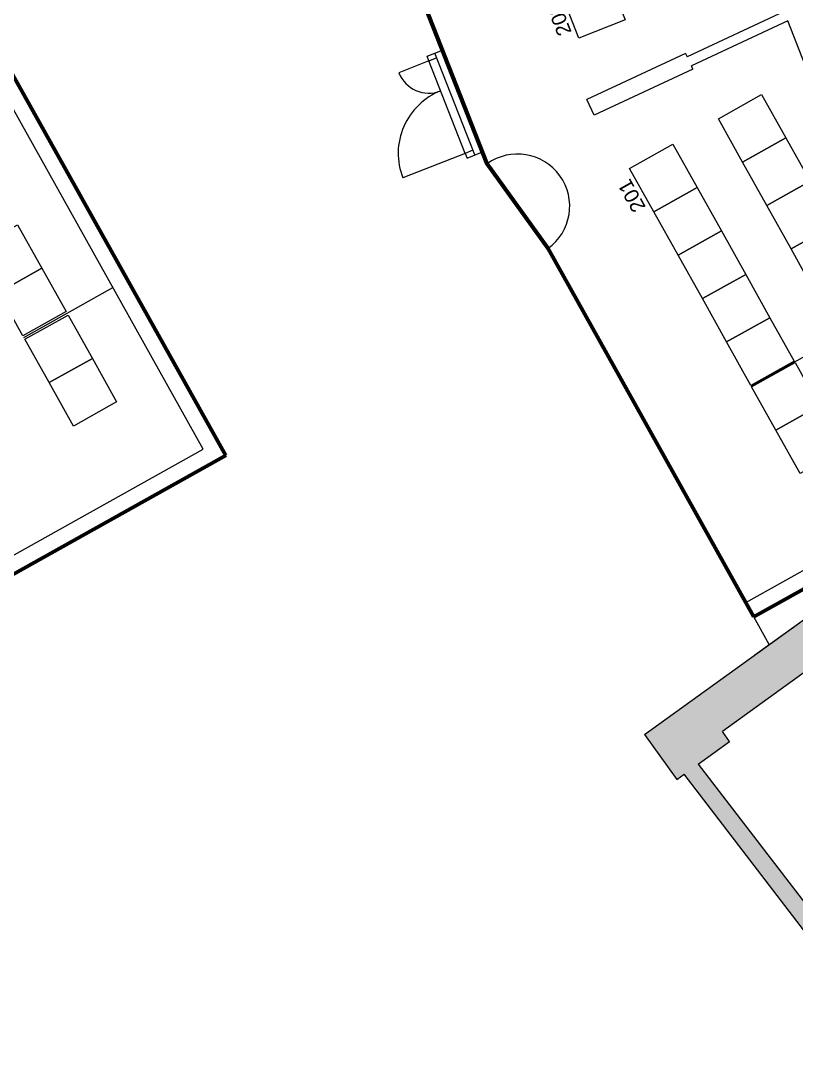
# Model space of a CAD drawing. Header units: millimetres. Extents: x 42980 to 202332, y 27411 to 140378.
# Drawn here: x 64236 to 73605, y 48563 to 61088 of the extents above; entities that cross this region are included whole.
import ezdxf
from ezdxf.enums import TextEntityAlignment as Align

# ---------------------------------------------------------------- set-up
doc = ezdxf.new("R2010")
doc.units = ezdxf.units.MM
doc.header["$LTSCALE"] = 100
for name, color, linetype in [('A-3312-EA-', 7, 'CONTINUOUS'), ('A-3312-FYLL', 7, 'CONTINUOUS'), ('LOGER_PLAN2_NUMMER', 7, 'CONTINUOUS'), ('LOGER_PLAN2_STOLAR', 1, 'CONTINUOUS'), ('LOGER_PLAN3_STOLAR', 1, 'CONTINUOUS'), ('LOGER_PLAN_2', 21, 'CONTINUOUS'), ('LOGER_PLAN_3', 21, 'CONTINUOUS'), ('T-RADER', 252, 'CONTINUOUS')]:
    doc.layers.add(name, color=color, linetype=linetype)
doc.layers.add('SEKTIONER', color=4, linetype='CONTINUOUS', lineweight=70)
doc.styles.add('ARIAL', font='arial.ttf')

msp = doc.modelspace()

# ---------------------------------------------------------------- hatches: boundary and pattern name
at = {"layer": 'A-3312-FYLL'}
msp.add_hatch(color=256, dxfattribs=at).paths.add_polyline_path([(74315, 53668), (74403, 53548), (75073, 54037), (74670, 54562), (71772, 52470), (72165, 51931), (72249, 51990), (74430, 49148), (74351, 49082), (74770, 48563), (77541, 50820), (77138, 51345), (76493, 50825), (76586, 50709), (75048, 49469), (74955, 49584), (74593, 49283), (72422, 52112), (72807, 52383), (72719, 52503)])

# ---------------------------------------------------------------- linework, layer by layer
at = {"layer": 'A-3312-EA-'}
for p, q in [((71772, 52470), (74670, 54562)), ((74318, 53667), (72713, 52508)), ((72800, 52388), (72713, 52508)), ((71772, 52470), (72163, 51928)), ((72421, 52114), (72800, 52388)), ((72421, 52114), (74594, 49281)), ((72163, 51928), (72250, 51991)), ((74431, 49149), (72250, 51991))]:
    msp.add_line(p, q, dxfattribs=at)
at = {"layer": 'LOGER_PLAN2_STOLAR'}
for points in [[(70760, 61437), (71318, 61657), (71538, 61098), (70979, 60879)], [(72664, 59904), (73187, 60197), (73480, 59673), (72957, 59380)], [(72957, 59380), (73480, 59673), (73773, 59150), (73249, 58857)], [(71592, 59304), (72115, 59597), (72408, 59073), (71885, 58781)], [(73249, 58857), (73773, 59150), (74066, 58626), (73542, 58333)], [(71885, 58781), (72408, 59073), (72701, 58550), (72178, 58257)], [(73542, 58333), (74066, 58626), (74359, 58102), (73835, 57809)], [(72178, 58257), (72701, 58550), (72994, 58026), (72471, 57733)], [(72471, 57733), (72994, 58026), (73287, 57503), (72764, 57210)], [(72764, 57210), (73287, 57503), (73580, 56979), (73057, 56686)], [(73066, 56669), (73590, 56962), (73883, 56438), (73359, 56145)], [(73359, 56145), (73883, 56438), (74176, 55914), (73652, 55621)]]:
    msp.add_lwpolyline(points, close=True, dxfattribs=at)
at = {"layer": 'LOGER_PLAN3_STOLAR'}
for points in [[(63676, 58333), (64199, 58626), (64492, 58102), (63969, 57809)], [(63969, 57809), (64492, 58102), (64785, 57579), (64262, 57286)], [(64286, 57242), (64810, 57535), (65103, 57011), (64579, 56719)], [(64579, 56719), (65103, 57011), (65395, 56488), (64872, 56195)]]:
    msp.add_lwpolyline(points, close=True, dxfattribs=at)
at = {"layer": 'LOGER_PLAN_2'}
for p, q in [((69870, 59360), (67447, 65525)), ((73460, 61199), (72287, 60652)), ((73504, 61087), (72338, 60543)), ((73714, 60553), (73504, 61087)), ((69145, 60660), (69331, 60733)), ((69167, 60604), (69145, 60660)), ((69167, 60604), (69260, 60641)), ((69721, 59468), (69238, 60696)), ((72268, 60693), (71075, 60137)), ((72268, 60693), (72287, 60652)), ((69167, 60604), (68804, 60461)), ((69606, 59487), (69167, 60604)), ((72357, 60502), (71164, 59947)), ((72357, 60502), (72338, 60543)), ((71164, 59947), (71075, 60137)), ((69699, 59524), (69606, 59487)), ((69628, 59431), (69814, 59505)), ((69606, 59487), (68852, 59191)), ((69606, 59487), (69628, 59431)), ((72996, 54065), (70606, 58337)), ((72996, 54065), (76307, 55917)), ((76580, 55841), (73094, 53890)), ((73279, 53558), (73094, 53890))]:
    msp.add_line(p, q, dxfattribs=at)
for centre, radius, start, end in [((69167, 60604), 390, 201.4653, 291.4653), ((69606, 59487), 810, 111.4653, 201.4653), ((70238, 58849), 630, 305.715, 125.6765)]:
    msp.add_arc(centre, radius, start, end, dxfattribs=at)
at = {"layer": 'LOGER_PLAN_3'}
for p, q in [((66713, 55841), (64028, 60638)), ((66440, 55917), (63847, 60553)), ((73062, 56677), (75210, 57879)), ((64274, 57264), (65350, 57866)), ((63129, 54065), (66440, 55917)), ((66713, 55841), (63227, 53890))]:
    msp.add_line(p, q, dxfattribs=at)
at = {"layer": 'SEKTIONER'}
for p, q in [((66713, 55841), (63227, 53890)), ((76580, 55841), (73094, 53890))]:
    msp.add_line(p, q, dxfattribs=at)
for points in [[(66713, 55841), (64028, 60638), (61368, 67404), (59746, 74138), (58863, 80879), (58863, 84100)], [(73094, 53890), (70606, 58337), (69870, 59360), (67447, 65525)]]:
    msp.add_lwpolyline(points, dxfattribs=at)
at = {"layer": 'T-RADER'}
msp.add_line((73106, 53433), (74670, 54562), dxfattribs=at)

# ---------------------------------------------------------------- texts
at = {"layer": 'LOGER_PLAN2_NUMMER', "style": 'ARIAL'}
for s, rotation, p in [('202', 111.4653, (70869, 61158)), ('201', 119.2279, (71738, 59042))]:
    msp.add_text(s, height=175, rotation=rotation, dxfattribs=at).set_placement(p, align=Align.BOTTOM_CENTER)

doc.saveas('drawing.dxf')
